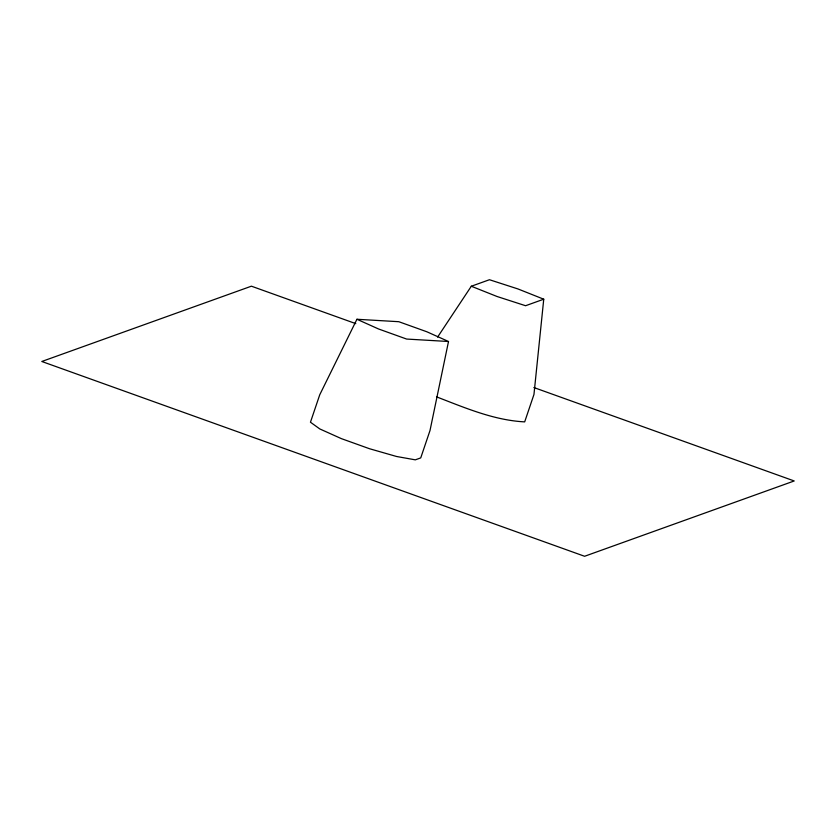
<?xml version="1.0" encoding="UTF-8"?>
<svg xmlns="http://www.w3.org/2000/svg" width="836" height="836" viewBox="0 0 836 836"><rect width="100%" height="100%" fill="white"/><g stroke="black" fill="none" stroke-linecap="round" stroke-linejoin="round"><path stroke-width="1.25" d="M437.594 337.107L471.305 286.246L489.457 279.726L518.006 288.963L543.745 299.204L533.964 394.456L524.684 421.877C493.951 420.289 464.931 407.79 436.528 396.849M448.514 341.496L430.017 430.477L420.738 457.898L415.314 459.842L396.567 456.487L369.522 448.733L341.422 438.649L319.801 428.941L310.459 422.211L319.739 394.791L356.93 319.268L398.793 321.703L426.893 331.787L448.514 341.496L406.641 339.061L378.551 328.976L356.93 319.268M543.745 299.204L525.583 305.725L497.044 296.498L471.305 286.246M355.791 323.636L251.406 286.184L41.8 361.486L584.594 556.274L794.2 480.961L533.859 387.538"/></g></svg>
